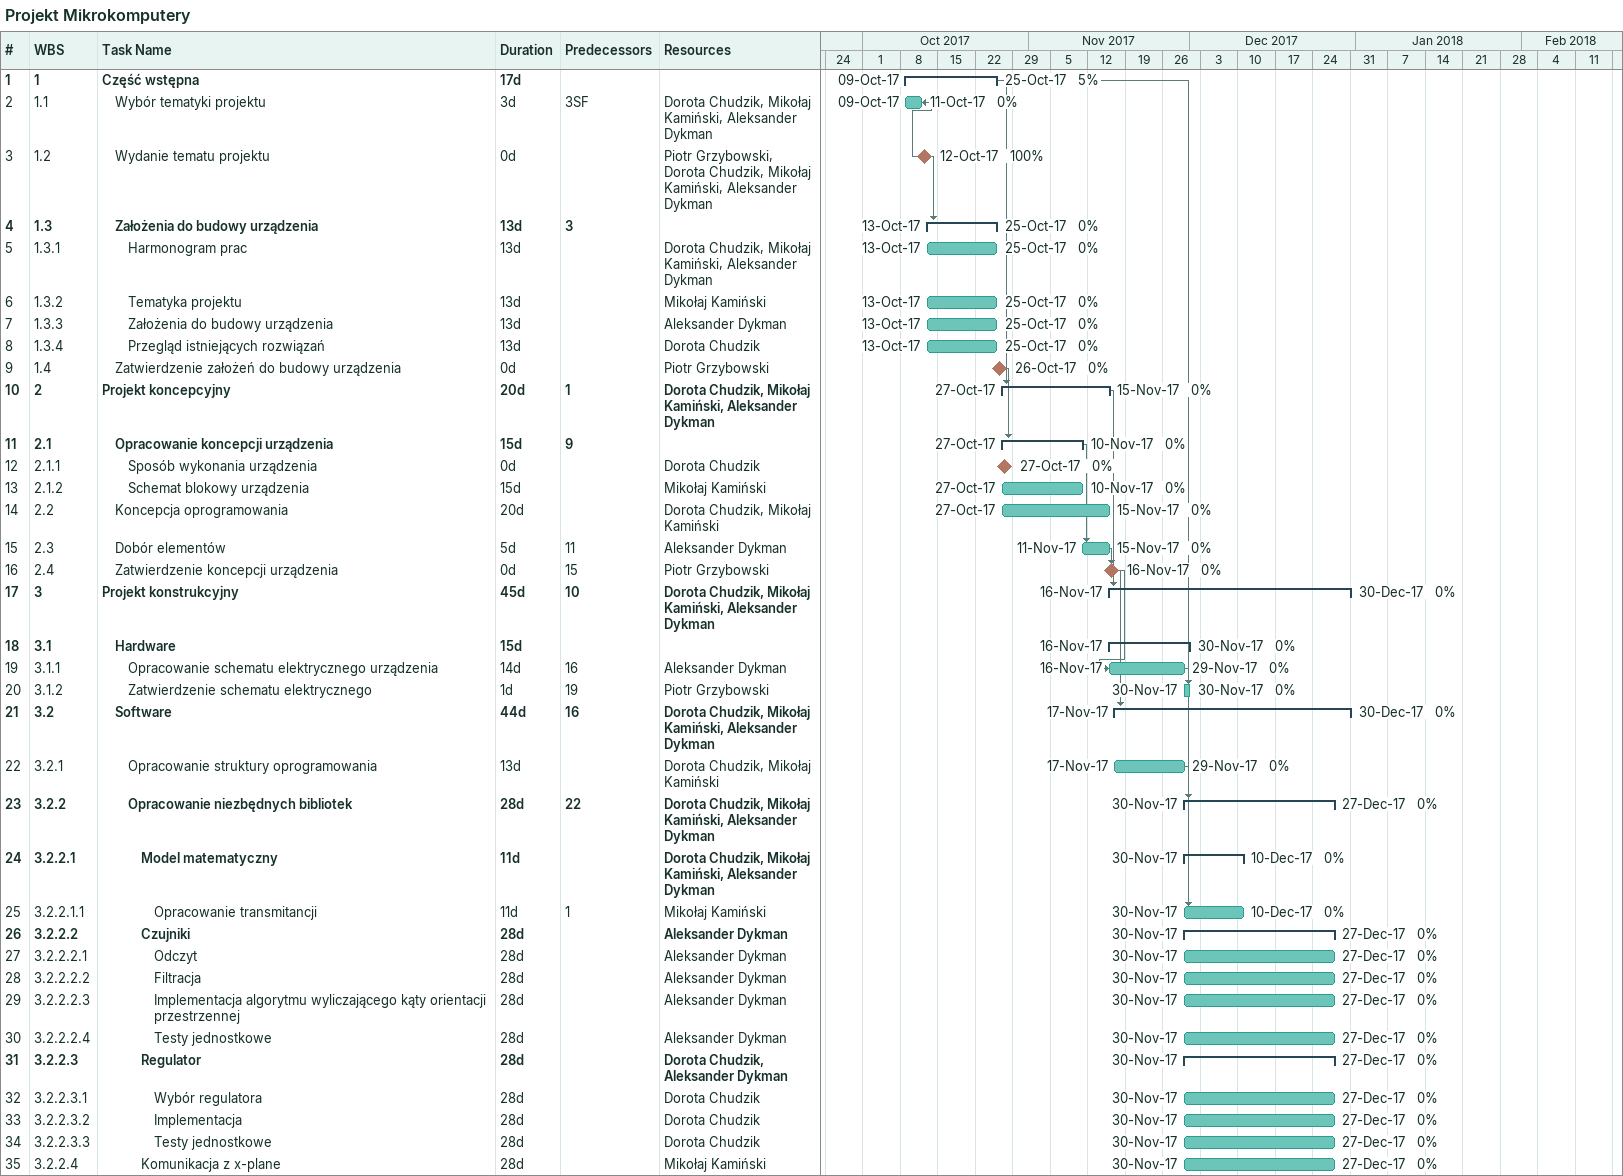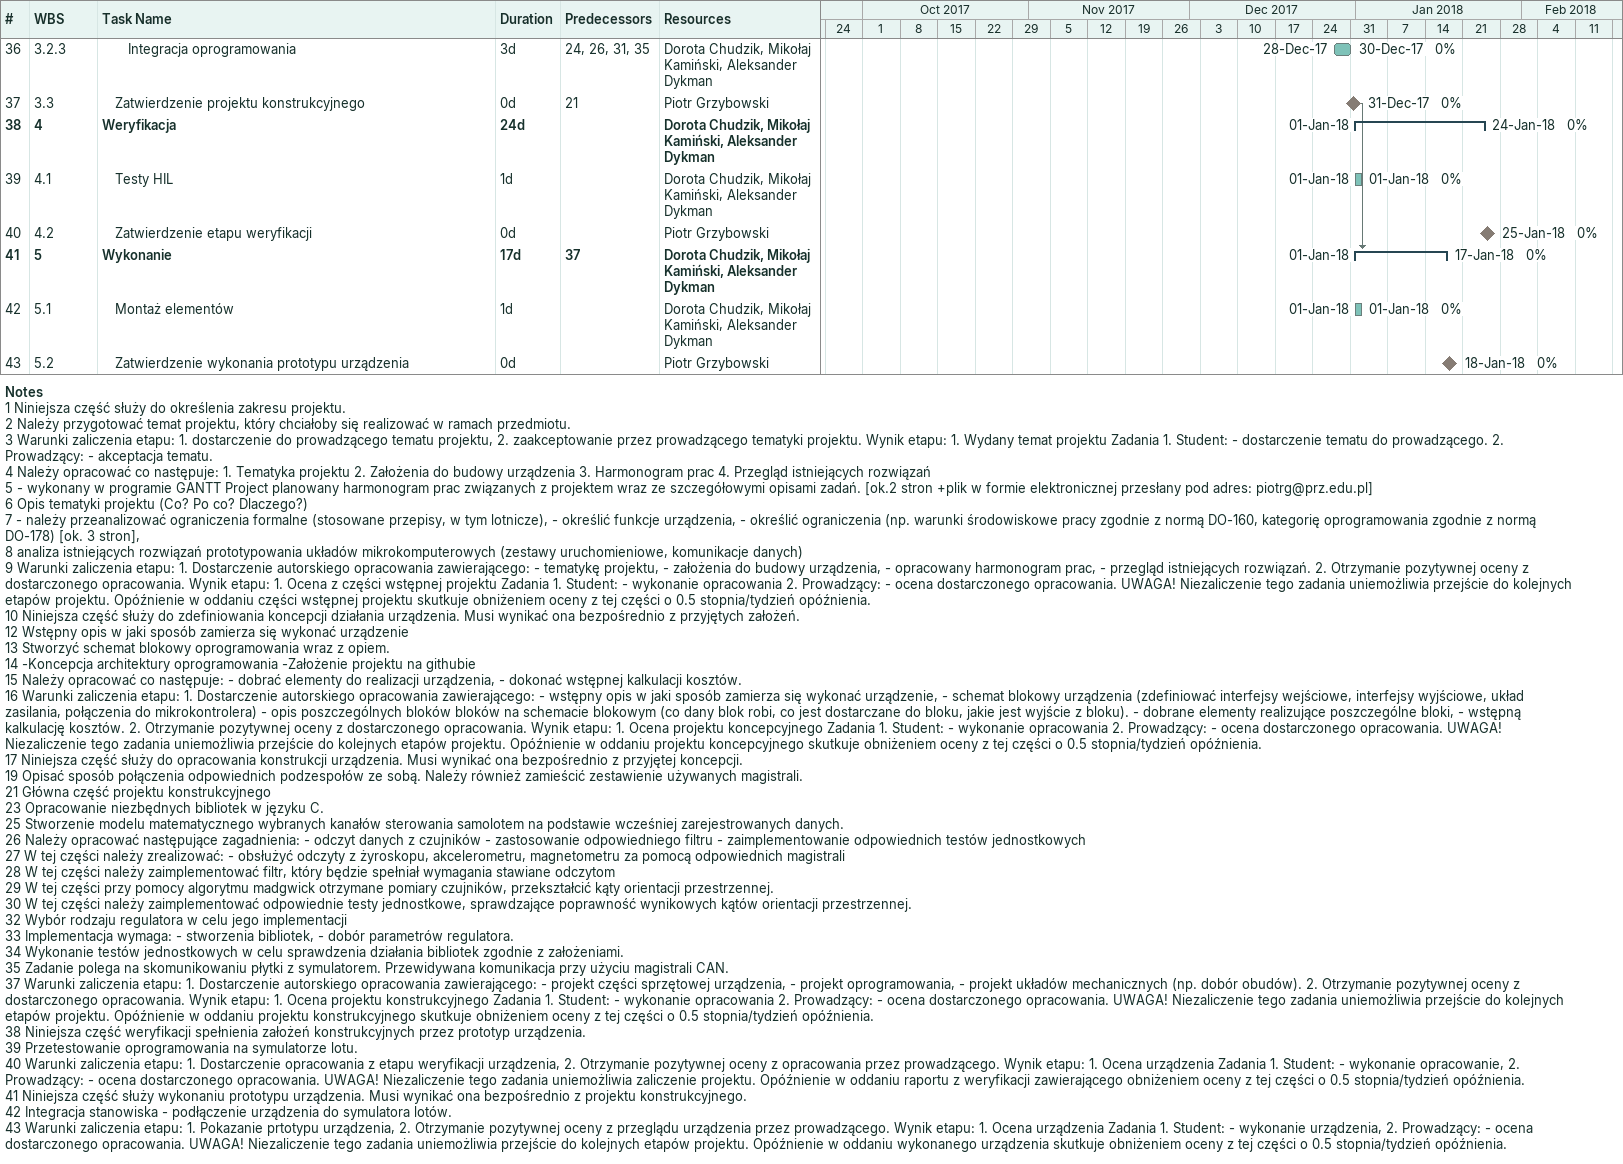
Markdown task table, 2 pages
Projekt Mikrokomputery

| ID | WBS | Task | Duration | Start | Finish | Predecessors | Resources | % complete |
|---|---|---|---|---|---|---|---|---|
| 1 | 1 | **Część wstępna** | 17d | 2017-10-09 | 2017-10-25 |  |  | 5 |
| 2 | 1.1 | Wybór tematyki projektu | 3d | 2017-10-09 | 2017-10-11 | 3SF | Dorota Chudzik, Mikołaj Kamiński, Aleksander Dykman | 0 |
| 3 | 1.2 | Wydanie tematu projektu | 0d | 2017-10-12 | 2017-10-12 |  | Piotr Grzybowski, Dorota Chudzik, Mikołaj Kamiński, Aleksander Dykman | 100 |
| 4 | 1.3 | **Założenia do budowy urządzenia** | 13d | 2017-10-13 | 2017-10-25 | 3 |  | 0 |
| 5 | 1.3.1 | Harmonogram prac | 13d | 2017-10-13 | 2017-10-25 |  | Dorota Chudzik, Mikołaj Kamiński, Aleksander Dykman | 0 |
| 6 | 1.3.2 | Tematyka projektu | 13d | 2017-10-13 | 2017-10-25 |  | Mikołaj Kamiński | 0 |
| 7 | 1.3.3 | Założenia do budowy urządzenia | 13d | 2017-10-13 | 2017-10-25 |  | Aleksander Dykman | 0 |
| 8 | 1.3.4 | Przegląd istniejących rozwiązań | 13d | 2017-10-13 | 2017-10-25 |  | Dorota Chudzik | 0 |
| 9 | 1.4 | Zatwierdzenie założeń do budowy urządzenia | 0d | 2017-10-26 | 2017-10-26 |  | Piotr Grzybowski | 0 |
| 10 | 2 | **Projekt koncepcyjny** | 20d | 2017-10-27 | 2017-11-15 | 1 | Dorota Chudzik, Mikołaj Kamiński, Aleksander Dykman | 0 |
| 11 | 2.1 | **Opracowanie koncepcji urządzenia** | 15d | 2017-10-27 | 2017-11-10 | 9 |  | 0 |
| 12 | 2.1.1 | Sposób wykonania urządzenia | 0d | 2017-10-27 | 2017-10-27 |  | Dorota Chudzik | 0 |
| 13 | 2.1.2 | Schemat blokowy urządzenia | 15d | 2017-10-27 | 2017-11-10 |  | Mikołaj Kamiński | 0 |
| 14 | 2.2 | Koncepcja oprogramowania | 20d | 2017-10-27 | 2017-11-15 |  | Dorota Chudzik, Mikołaj Kamiński | 0 |
| 15 | 2.3 | Dobór elementów | 5d | 2017-11-11 | 2017-11-15 | 11 | Aleksander Dykman | 0 |
| 16 | 2.4 | Zatwierdzenie koncepcji urządzenia | 0d | 2017-11-16 | 2017-11-16 | 15 | Piotr Grzybowski | 0 |
| 17 | 3 | **Projekt konstrukcyjny** | 45d | 2017-11-16 | 2017-12-30 | 10 | Dorota Chudzik, Mikołaj Kamiński, Aleksander Dykman | 0 |
| 18 | 3.1 | **Hardware** | 15d | 2017-11-16 | 2017-11-30 |  |  | 0 |
| 19 | 3.1.1 | Opracowanie schematu elektrycznego urządzenia | 14d | 2017-11-16 | 2017-11-29 | 16 | Aleksander Dykman | 0 |
| 20 | 3.1.2 | Zatwierdzenie schematu elektrycznego | 1d | 2017-11-30 | 2017-11-30 | 19 | Piotr Grzybowski | 0 |
| 21 | 3.2 | **Software** | 44d | 2017-11-17 | 2017-12-30 | 16 | Dorota Chudzik, Mikołaj Kamiński, Aleksander Dykman | 0 |
| 22 | 3.2.1 | Opracowanie struktury oprogramowania | 13d | 2017-11-17 | 2017-11-29 |  | Dorota Chudzik, Mikołaj Kamiński | 0 |
| 23 | 3.2.2 | **Opracowanie niezbędnych bibliotek** | 28d | 2017-11-30 | 2017-12-27 | 22 | Dorota Chudzik, Mikołaj Kamiński, Aleksander Dykman | 0 |
| 24 | 3.2.2.1 | **Model matematyczny** | 11d | 2017-11-30 | 2017-12-10 |  | Dorota Chudzik, Mikołaj Kamiński, Aleksander Dykman | 0 |
| 25 | 3.2.2.1.1 | Opracowanie transmitancji | 11d | 2017-11-30 | 2017-12-10 | 1 | Mikołaj Kamiński | 0 |
| 26 | 3.2.2.2 | **Czujniki** | 28d | 2017-11-30 | 2017-12-27 |  | Aleksander Dykman | 0 |
| 27 | 3.2.2.2.1 | Odczyt | 28d | 2017-11-30 | 2017-12-27 |  | Aleksander Dykman | 0 |
| 28 | 3.2.2.2.2 | Filtracja | 28d | 2017-11-30 | 2017-12-27 |  | Aleksander Dykman | 0 |
| 29 | 3.2.2.2.3 | Implementacja algorytmu wyliczającego kąty orientacji przestrzennej | 28d | 2017-11-30 | 2017-12-27 |  | Aleksander Dykman | 0 |
| 30 | 3.2.2.2.4 | Testy jednostkowe | 28d | 2017-11-30 | 2017-12-27 |  | Aleksander Dykman | 0 |
| 31 | 3.2.2.3 | **Regulator** | 28d | 2017-11-30 | 2017-12-27 |  | Dorota Chudzik, Aleksander Dykman | 0 |
| 32 | 3.2.2.3.1 | Wybór regulatora | 28d | 2017-11-30 | 2017-12-27 |  | Dorota Chudzik | 0 |
| 33 | 3.2.2.3.2 | Implementacja | 28d | 2017-11-30 | 2017-12-27 |  | Dorota Chudzik | 0 |
| 34 | 3.2.2.3.3 | Testy jednostkowe | 28d | 2017-11-30 | 2017-12-27 |  | Dorota Chudzik | 0 |
| 35 | 3.2.2.4 | Komunikacja z x-plane | 28d | 2017-11-30 | 2017-12-27 |  | Mikołaj Kamiński | 0 |
| 36 | 3.2.3 | Integracja oprogramowania | 3d | 2017-12-28 | 2017-12-30 | 24, 26, 31, 35 | Dorota Chudzik, Mikołaj Kamiński, Aleksander Dykman | 0 |
| 37 | 3.3 | Zatwierdzenie projektu konstrukcyjnego | 0d | 2017-12-31 | 2017-12-31 | 21 | Piotr Grzybowski | 0 |
| 38 | 4 | **Weryfikacja** | 24d | 2018-01-01 | 2018-01-24 |  | Dorota Chudzik, Mikołaj Kamiński, Aleksander Dykman | 0 |
| 39 | 4.1 | Testy HIL | 1d | 2018-01-01 | 2018-01-01 |  | Dorota Chudzik, Mikołaj Kamiński, Aleksander Dykman | 0 |
| 40 | 4.2 | Zatwierdzenie etapu weryfikacji | 0d | 2018-01-25 | 2018-01-25 |  | Piotr Grzybowski | 0 |
| 41 | 5 | **Wykonanie** | 17d | 2018-01-01 | 2018-01-17 | 37 | Dorota Chudzik, Mikołaj Kamiński, Aleksander Dykman | 0 |
| 42 | 5.1 | Montaż elementów | 1d | 2018-01-01 | 2018-01-01 |  | Dorota Chudzik, Mikołaj Kamiński, Aleksander Dykman | 0 |
| 43 | 5.2 | Zatwierdzenie wykonania prototypu urządzenia | 0d | 2018-01-18 | 2018-01-18 |  | Piotr Grzybowski | 0 |

Notes
- 1: Niniejsza część służy do określenia zakresu projektu.
- 2: Należy przygotować temat projektu, który chciałoby się realizować w ramach przedmiotu.
- 3: Warunki zaliczenia etapu: 1. dostarczenie do prowadzącego tematu projektu, 2. zaakceptowanie przez prowadzącego tematyki projektu. Wynik etapu: 1. Wydany temat projektu Zadania 1. Student: - dostarczenie tematu do prowadzącego. 2. Prowadzący: - akceptacja tematu.
- 4: Należy opracować co następuje: 1. Tematyka projektu 2. Założenia do budowy urządzenia 3. Harmonogram prac 4. Przegląd istniejących rozwiązań
- 5: - wykonany w programie GANTT Project planowany harmonogram prac związanych z projektem wraz ze szczegółowymi opisami zadań. [ok.2 stron +plik w formie elektronicznej przesłany pod adres: piotrg@prz.edu.pl]
- 6: Opis tematyki projektu (Co? Po co? Dlaczego?)
- 7: - należy przeanalizować ograniczenia formalne (stosowane przepisy, w tym lotnicze), - określić funkcje urządzenia, - określić ograniczenia (np. warunki środowiskowe pracy zgodnie z normą DO-160, kategorię oprogramowania zgodnie z normą DO-178) [ok. 3 stron],
- 8: analiza istniejących rozwiązań prototypowania układów mikrokomputerowych (zestawy uruchomieniowe, komunikacje danych)
- 9: Warunki zaliczenia etapu: 1. Dostarczenie autorskiego opracowania zawierającego: - tematykę projektu, - założenia do budowy urządzenia, - opracowany harmonogram prac, - przegląd istniejących rozwiązań. 2. Otrzymanie pozytywnej oceny z dostarczonego opracowania. Wynik etapu: 1. Ocena z części wstępnej projektu Zadania 1. Student: - wykonanie opracowania 2. Prowadzący: - ocena dostarczonego opracowania. UWAGA! Niezaliczenie tego zadania uniemożliwia przejście do kolejnych etapów projektu. Opóźnienie w oddaniu części wstępnej projektu skutkuje obniżeniem oceny z tej części o 0.5 stopnia/tydzień opóźnienia.
- 10: Niniejsza część służy do zdefiniowania koncepcji działania urządzenia. Musi wynikać ona bezpośrednio z przyjętych założeń.
- 12: Wstępny opis w jaki sposób zamierza się wykonać urządzenie
- 13: Stworzyć schemat blokowy oprogramowania wraz z opiem.
- 14: -Koncepcja architektury oprogramowania -Założenie projektu na githubie
- 15: Należy opracować co następuje: - dobrać elementy do realizacji urządzenia, - dokonać wstępnej kalkulacji kosztów.
- 16: Warunki zaliczenia etapu: 1. Dostarczenie autorskiego opracowania zawierającego: - wstępny opis w jaki sposób zamierza się wykonać urządzenie, - schemat blokowy urządzenia (zdefiniować interfejsy wejściowe, interfejsy wyjściowe, układ zasilania, połączenia do mikrokontrolera) - opis poszczególnych bloków bloków na schemacie blokowym (co dany blok robi, co jest dostarczane do bloku, jakie jest wyjście z bloku). - dobrane elementy realizujące poszczególne bloki, - wstępną kalkulację kosztów. 2. Otrzymanie pozytywnej oceny z dostarczonego opracowania. Wynik etapu: 1. Ocena projektu koncepcyjnego Zadania 1. Student: - wykonanie opracowania 2. Prowadzący: - ocena dostarczonego opracowania. UWAGA! Niezaliczenie tego zadania uniemożliwia przejście do kolejnych etapów projektu. Opóźnienie w oddaniu projektu koncepcyjnego skutkuje obniżeniem oceny z tej części o 0.5 stopnia/tydzień opóźnienia.
- 17: Niniejsza część służy do opracowania konstrukcji urządzenia. Musi wynikać ona bezpośrednio z przyjętej koncepcji.
- 19: Opisać sposób połączenia odpowiednich podzespołów ze sobą. Należy również zamieścić zestawienie używanych magistrali.
- 21: Główna część projektu konstrukcyjnego
- 23: Opracowanie niezbędnych bibliotek w języku C.
- 25: Stworzenie modelu matematycznego wybranych kanałów sterowania samolotem na podstawie wcześniej zarejestrowanych danych.
- 26: Należy opracować następujące zagadnienia: - odczyt danych z czujników - zastosowanie odpowiedniego filtru - zaimplementowanie odpowiednich testów jednostkowych
- 27: W tej części należy zrealizować: - obsłużyć odczyty z żyroskopu, akcelerometru, magnetometru za pomocą odpowiednich magistrali
- 28: W tej części należy zaimplementować filtr, który będzie spełniał wymagania stawiane odczytom
- 29: W tej części przy pomocy algorytmu madgwick otrzymane pomiary czujników, przekształcić kąty orientacji przestrzennej.
- 30: W tej części należy zaimplementować odpowiednie testy jednostkowe, sprawdzające poprawność wynikowych kątów orientacji przestrzennej.
- 32: Wybór rodzaju regulatora w celu jego implementacji
- 33: Implementacja wymaga: - stworzenia bibliotek, - dobór parametrów regulatora.
- 34: Wykonanie testów jednostkowych w celu sprawdzenia działania bibliotek zgodnie z założeniami.
- 35: Zadanie polega na skomunikowaniu płytki z symulatorem. Przewidywana komunikacja przy użyciu magistrali CAN.
- 37: Warunki zaliczenia etapu: 1. Dostarczenie autorskiego opracowania zawierającego: - projekt części sprzętowej urządzenia, - projekt oprogramowania, - projekt układów mechanicznych (np. dobór obudów). 2. Otrzymanie pozytywnej oceny z dostarczonego opracowania. Wynik etapu: 1. Ocena projektu konstrukcyjnego Zadania 1. Student: - wykonanie opracowania 2. Prowadzący: - ocena dostarczonego opracowania. UWAGA! Niezaliczenie tego zadania uniemożliwia przejście do kolejnych etapów projektu. Opóźnienie w oddaniu projektu konstrukcyjnego skutkuje obniżeniem oceny z tej części o 0.5 stopnia/tydzień opóźnienia.
- 38: Niniejsza część weryfikacji spełnienia założeń konstrukcyjnych przez prototyp urządzenia.
- 39: Przetestowanie oprogramowania na symulatorze lotu.
- 40: Warunki zaliczenia etapu: 1. Dostarczenie opracowania z etapu weryfikacji urządzenia, 2. Otrzymanie pozytywnej oceny z opracowania przez prowadzącego. Wynik etapu: 1. Ocena urządzenia Zadania 1. Student: - wykonanie opracowanie, 2. Prowadzący: - ocena dostarczonego opracowania. UWAGA! Niezaliczenie tego zadania uniemożliwia zaliczenie projektu. Opóźnienie w oddaniu raportu z weryfikacji zawierającego obniżeniem oceny z tej części o 0.5 stopnia/tydzień opóźnienia.
- 41: Niniejsza część służy wykonaniu prototypu urządzenia. Musi wynikać ona bezpośrednio z projektu konstrukcyjnego.
- 42: Integracja stanowiska - podłączenie urządzenia do symulatora lotów.
- 43: Warunki zaliczenia etapu: 1. Pokazanie prtotypu urządzenia, 2. Otrzymanie pozytywnej oceny z przeglądu urządzenia przez prowadzącego. Wynik etapu: 1. Ocena urządzenia Zadania 1. Student: - wykonanie urządzenia, 2. Prowadzący: - ocena dostarczonego opracowania. UWAGA! Niezaliczenie tego zadania uniemożliwia przejście do kolejnych etapów projektu. Opóźnienie w oddaniu wykonanego urządzenia skutkuje obniżeniem oceny z tej części o 0.5 stopnia/tydzień opóźnienia.
